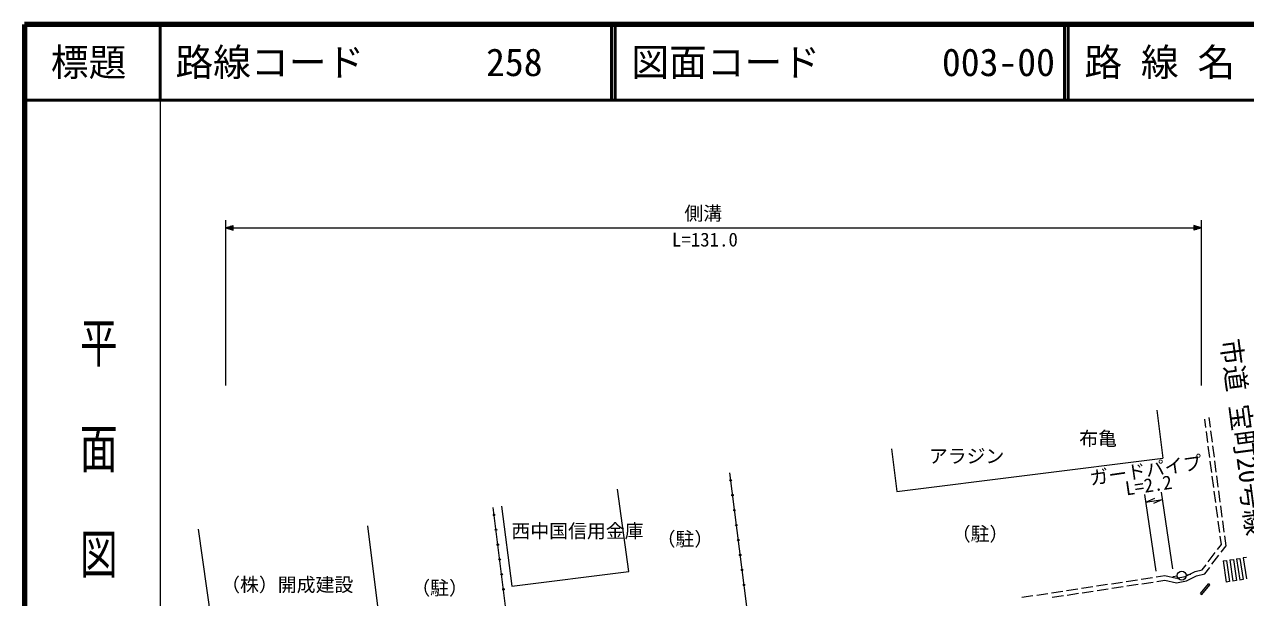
# Model space of a CAD drawing. Units: millimetres, scale not verified. Extents: x 40000 to 680000, y 20000 to 380000.
# Drawn here: x 40000 to 201734, y 304155 to 380000 of the extents above; entities that cross this region are included whole.
import ezdxf
from ezdxf.enums import TextEntityAlignment as Align

# ---------------------------------------------------------------- set-up
doc = ezdxf.new("R2010")
doc.units = ezdxf.units.MM
doc.header["$LTSCALE"] = 1000
doc.linetypes.add('CHAIN', pattern=[18.5, 12, -1.5, 3.5, -1.5])
for name, color, linetype, lineweight in [('M-BGD', 7, 'Continuous', 13), ('M-BMK', 2, 'CHAIN', 13), ('M-STR-HTXT', 7, 'Continuous', 13), ('M-TTL', 2, 'Continuous', 140), ('M-TTL-BAND', 7, 'Continuous', 13), ('M-TTL-LINE', 7, 'Continuous', 50)]:
    doc.layers.add(name, color=color, linetype=linetype, lineweight=lineweight)
doc.layers.add('M-BGD-HTXT', color=7, linetype='Continuous')
doc.layers.add('M-TTL-TXT', color=7, linetype='Continuous')
doc.styles.add('@ＭＳ ゴシック', font='')
doc.styles.add('ＭＳ ゴシック', font='')
doc.styles.get('@ＭＳ ゴシック').set_extended_font_data('@MS Gothic')
doc.styles.get('ＭＳ ゴシック').set_extended_font_data('MS Gothic')

msp = doc.modelspace()

# ---------------------------------------------------------------- linework, layer by layer
at = {"layer": 'M-BGD'}
for p, q in [((189961, 328974), (190763, 322611)), ((196472, 326648), (196326, 327744)), ((197071, 326695), (196897, 328005)), ((196735, 324665), (196537, 326152)), ((197334, 324712), (197136, 326199)), ((154834, 323816), (155545, 318174)), ((196998, 322682), (196801, 324169)), ((197597, 322730), (197400, 324217)), ((155545, 318174), (190763, 322611)), ((197261, 320700), (197064, 322187)), ((197860, 320747), (197663, 322234)), ((136185, 298898), (133406, 320670)), ((198124, 318765), (197926, 320252)), ((197525, 318717), (197327, 320204)), ((120061, 307614), (118533, 318486)), ((197788, 316735), (197591, 318222)), ((198387, 316782), (198190, 318269)), ((104563, 296403), (102084, 316071)), ((103198, 316234), (104561, 305660)), ((198051, 314752), (197854, 316239)), ((198650, 314799), (198453, 316286)), ((198315, 312769), (198117, 314256)), ((198914, 312817), (198716, 314304)), ((85427, 313625), (87012, 300885)), ((198526, 311177), (198381, 312274)), ((199154, 311011), (198980, 312321)), ((198008, 310496), (198526, 311177)), ((198494, 310144), (199154, 311011)), ((196798, 308904), (197706, 310098)), ((197284, 308552), (198192, 309746)), ((198771, 309000), (199228, 309075)), ((198771, 309000), (199168, 306193)), ((199228, 309075), (199619, 306264)), ((199655, 309136), (200122, 309213)), ((199655, 309136), (200064, 306323)), ((200122, 309213), (200527, 306392)), ((200524, 309263), (200969, 309329)), ((200524, 309263), (200970, 306478)), ((200969, 309329), (201416, 306545)), ((201860, 309462), (201415, 309396)), ((201415, 309396), (201861, 306611)), ((104561, 305660), (120061, 307614)), ((193714, 306922), (195040, 307615)), ((195040, 307615), (195978, 307824)), ((195978, 307824), (196495, 308506)), ((196323, 307287), (196982, 308154)), ((181983, 305685), (183467, 305909)), ((183961, 305984), (185444, 306208)), ((185939, 306283), (187422, 306507)), ((186015, 305688), (187498, 305912)), ((187916, 306582), (189399, 306806)), ((187993, 305987), (189476, 306211)), ((189894, 306881), (191057, 307056)), ((189970, 306286), (191033, 306446)), ((191033, 306446), (192576, 306090)), ((191057, 307056), (192587, 306703)), ((192692, 306986), (192084, 306902)), ((192576, 306090), (193914, 306350)), ((192587, 306703), (193714, 306922)), ((193876, 307165), (194470, 307263)), ((193914, 306350), (195248, 307047)), ((195248, 307047), (196323, 307287)), ((195786, 304702), (196830, 305984)), ((195941, 304576), (196985, 305858)), ((196985, 305858), (196830, 305984)), ((199619, 306264), (199168, 306193)), ((200527, 306392), (200064, 306323)), ((201416, 306545), (200970, 306478)), ((172096, 304191), (173579, 304415)), ((174073, 304490), (175556, 304714)), ((176051, 304789), (177534, 305013)), ((176128, 304193), (177611, 304418)), ((178028, 305087), (179512, 305312)), ((178105, 304492), (179588, 304716)), ((180006, 305386), (181489, 305610)), ((180083, 304791), (181566, 305015)), ((182060, 305090), (183543, 305314)), ((184038, 305389), (185521, 305613)), ((195786, 304702), (195941, 304576))]:
    msp.add_line(p, q, dxfattribs=at)
for centre, radius in [((133532, 319680), 100), ((133532, 319680), 60), ((133532, 319680), 20), ((133785, 317701), 100), ((133785, 317701), 60), ((133785, 317701), 20), ((134037, 315722), 100), ((134037, 315722), 60), ((134037, 315722), 20), ((102208, 315087), 100), ((102208, 315087), 60), ((102208, 315087), 20), ((134290, 313742), 100), ((134290, 313742), 60), ((102456, 313121), 100), ((102456, 313121), 60), ((102456, 313121), 20), ((134290, 313742), 20), ((102704, 311154), 100), ((102704, 311154), 60), ((102704, 311154), 20), ((134543, 311763), 100), ((134543, 311763), 60), ((134543, 311763), 20), ((102952, 309187), 100), ((102952, 309187), 60), ((102952, 309187), 20), ((134795, 309784), 100), ((134795, 309784), 60), ((134795, 309784), 20), ((103200, 307220), 100), ((135048, 307805), 100), ((135048, 307805), 60), ((135048, 307805), 20), ((193284, 307068), 600), ((103200, 307220), 60), ((103200, 307220), 20), ((135301, 305825), 100), ((135301, 305825), 60), ((135301, 305825), 20), ((103448, 305254), 100), ((103448, 305254), 60), ((103448, 305254), 20)]:
    msp.add_circle(centre, radius, dxfattribs=at)
at = {"layer": 'M-BMK'}
msp.add_line((63006, 313213), (68104, 276881), dxfattribs=at)
at = {"layer": 'M-STR-HTXT'}
for p, q in [((66663, 332220), (66663, 354085)), ((66663, 353085), (67663, 353385)), ((66663, 353085), (67663, 352785)), ((66663, 353085), (67663, 353085)), ((67663, 353145), (66863, 353145)), ((67663, 353025), (66863, 353025)), ((67063, 353205), (67663, 353205)), ((67063, 352965), (67663, 352965)), ((67663, 353265), (67263, 353265)), ((67663, 352905), (67263, 352905)), ((67463, 353325), (67663, 353325)), ((67463, 352845), (67663, 352845)), ((67663, 352785), (67663, 353385)), ((67663, 353085), (194869, 353085)), ((195869, 353085), (194869, 353385)), ((194869, 353385), (194869, 352785)), ((195069, 353325), (194869, 353325)), ((194869, 353265), (195269, 353265)), ((195469, 353205), (194869, 353205)), ((194869, 353145), (195669, 353145)), ((195869, 353085), (194869, 352785)), ((195869, 353085), (194869, 353085)), ((194869, 353025), (195669, 353025)), ((195469, 352965), (194869, 352965)), ((194869, 352905), (195269, 352905)), ((195069, 352845), (194869, 352845)), ((195869, 354085), (195869, 332220)), ((189873, 307638), (188388, 317781)), ((188533, 316791), (189719, 317319)), ((188533, 316791), (190721, 317112)), ((190721, 317112), (189535, 316584)), ((190576, 318101), (192061, 307958))]:
    msp.add_line(p, q, dxfattribs=at)
at = {"layer": 'M-TTL'}
for p, q in [((40000, 380000), (40000, 20000)), ((680000, 380000), (40000, 380000))]:
    msp.add_line(p, q, dxfattribs=at)
at = {"layer": 'M-TTL-BAND'}
msp.add_line((58000, 370000), (58000, 20000), dxfattribs=at)
at = {"layer": 'M-TTL-LINE'}
for p, q in [((58000, 380000), (58000, 370000)), ((117750, 380000), (117750, 370000)), ((118250, 380000), (118250, 370000)), ((177750, 380000), (177750, 370000)), ((178250, 380000), (178250, 370000)), ((40000, 370000), (680000, 370000))]:
    msp.add_line(p, q, dxfattribs=at)

# ---------------------------------------------------------------- texts
at = {"layer": 'M-BGD', "style": 'ＭＳ ゴシック'}
for s, p in [('布亀', (179704, 323731)), ('アラジン', (159784, 321415)), ('西中国信用金庫', (104499, 311498)), ('（駐）', (162817, 311104)), ('（駐）', (123732, 310434)), ('（株）開成建設', (66057, 304389)), ('（駐）', (91239, 303957))]:
    msp.add_text(s, height=1833, dxfattribs=at).set_placement(p, align=Align.BOTTOM_LEFT)
at = {"layer": 'M-BGD-HTXT', "style": 'ＭＳ ゴシック'}
msp.add_text('市道 宝町20号線', height=2566, rotation=277.59, dxfattribs=at).set_placement((201461, 325393), align=Align.MIDDLE_CENTER)
at = {"layer": 'M-STR-HTXT', "style": 'ＭＳ ゴシック'}
for s, p in [('側溝', (127407, 353529)), ('L=131.0', (125763, 350060))]:
    msp.add_text(s, height=1833, dxfattribs=at).set_placement(p, align=Align.BOTTOM_LEFT)
for s, p in [('ガードパイプ', (181302, 318487)), ('L=2.2', (186013, 317121))]:
    msp.add_text(s, height=1833, rotation=8.3, dxfattribs=at).set_placement(p, align=Align.BOTTOM_LEFT)
at = {"layer": 'M-TTL-BAND', "style": '@ＭＳ ゴシック', "width": 1.4}
msp.add_text('平  面  図', height=3666, rotation=270, dxfattribs=at).set_placement((49777, 306475), align=Align.MIDDLE_RIGHT)
at = {"layer": 'M-TTL-TXT', "style": 'ＭＳ ゴシック'}
msp.add_text('標題', height=3666, dxfattribs=at).set_placement((48500, 375000), align=Align.MIDDLE_CENTER)
for s, p in [('路線コード', (60000, 375000)), ('図面コード', (120380, 375000)), ('路 線 名', (180380, 375000)), ('258', (101142, 375000)), ('003-00', (161521, 375000))]:
    msp.add_text(s, height=3666, dxfattribs=at).set_placement(p, align=Align.MIDDLE_LEFT)

doc.saveas('drawing.dxf')
